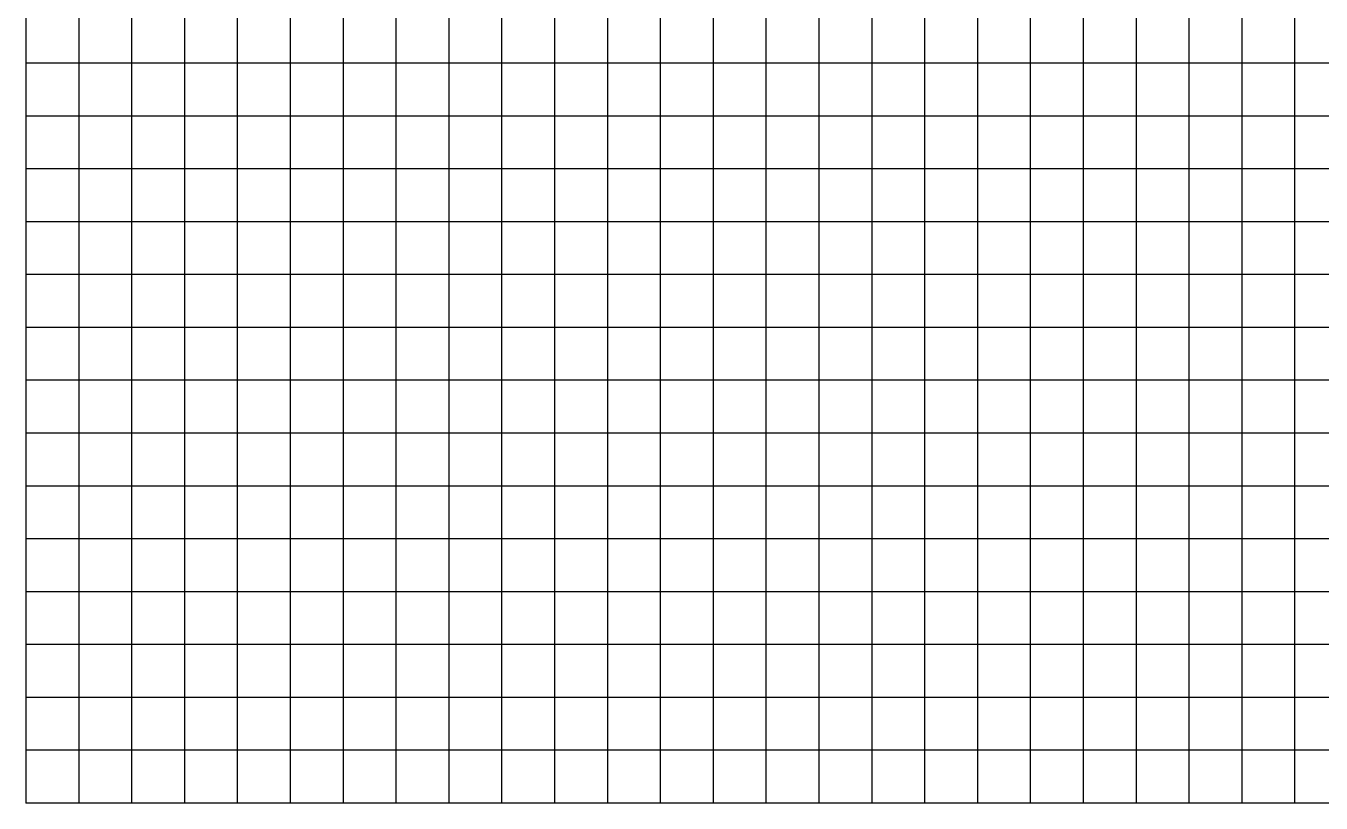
# Model space of a CAD drawing. Header units: millimetres. Extents: x 935 to 1185, y 918 to 1218.
# Drawn here: x 935.1 to 1057.6, y 917.9 to 991.4 of the extents above; entities that cross this region are included whole.
import ezdxf

# ---------------------------------------------------------------- set-up
doc = ezdxf.new("R2010")
doc.units = ezdxf.units.MM
doc.layers.add('grid_5mm_NE', color=10, linetype='Continuous')

msp = doc.modelspace()

# ---------------------------------------------------------------- linework, layer by layer
at = {"layer": 'grid_5mm_NE', "color": 7}
for points in [[(935.11, 992.91), (935.11, 990.41), (935.11, 987.91), (935.11, 985.41), (935.11, 982.91), (935.11, 980.41), (935.11, 977.91), (935.11, 975.41), (935.11, 972.91), (935.11, 970.41), (935.11, 967.91), (935.11, 965.41), (935.11, 962.91), (935.11, 960.41), (935.11, 957.91), (935.11, 955.41), (935.11, 952.91), (935.11, 950.41), (935.11, 947.91), (935.11, 945.41), (935.11, 942.91), (935.11, 940.41), (935.11, 937.91), (935.11, 935.41), (935.11, 932.91), (935.11, 930.41), (935.11, 927.91), (935.11, 925.41), (935.11, 922.91), (935.11, 920.41), (935.11, 917.91)], [(940.11, 992.91), (940.11, 990.41), (940.11, 987.91), (940.11, 985.41), (940.11, 982.91), (940.11, 980.41), (940.11, 977.91), (940.11, 975.41), (940.11, 972.91), (940.11, 970.41), (940.11, 967.91), (940.11, 965.41), (940.11, 962.91), (940.11, 960.41), (940.11, 957.91), (940.11, 955.41), (940.11, 952.91), (940.11, 950.41), (940.11, 947.91), (940.11, 945.41), (940.11, 942.91), (940.11, 940.41), (940.11, 937.91), (940.11, 935.41), (940.11, 932.91), (940.11, 930.41), (940.11, 927.91), (940.11, 925.41), (940.11, 922.91), (940.11, 920.41), (940.11, 917.91)], [(945.11, 992.91), (945.11, 990.41), (945.11, 987.91), (945.11, 985.41), (945.11, 982.91), (945.11, 980.41), (945.11, 977.91), (945.11, 975.41), (945.11, 972.91), (945.11, 970.41), (945.11, 967.91), (945.11, 965.41), (945.11, 962.91), (945.11, 960.41), (945.11, 957.91), (945.11, 955.41), (945.11, 952.91), (945.11, 950.41), (945.11, 947.91), (945.11, 945.41), (945.11, 942.91), (945.11, 940.41), (945.11, 937.91), (945.11, 935.41), (945.11, 932.91), (945.11, 930.41), (945.11, 927.91), (945.11, 925.41), (945.11, 922.91), (945.11, 920.41), (945.11, 917.91)], [(950.11, 992.91), (950.11, 990.41), (950.11, 987.91), (950.11, 985.41), (950.11, 982.91), (950.11, 980.41), (950.11, 977.91), (950.11, 975.41), (950.11, 972.91), (950.11, 970.41), (950.11, 967.91), (950.11, 965.41), (950.11, 962.91), (950.11, 960.41), (950.11, 957.91), (950.11, 955.41), (950.11, 952.91), (950.11, 950.41), (950.11, 947.91), (950.11, 945.41), (950.11, 942.91), (950.11, 940.41), (950.11, 937.91), (950.11, 935.41), (950.11, 932.91), (950.11, 930.41), (950.11, 927.91), (950.11, 925.41), (950.11, 922.91), (950.11, 920.41), (950.11, 917.91)], [(955.11, 992.91), (955.11, 990.41), (955.11, 987.91), (955.11, 985.41), (955.11, 982.91), (955.11, 980.41), (955.11, 977.91), (955.11, 975.41), (955.11, 972.91), (955.11, 970.41), (955.11, 967.91), (955.11, 965.41), (955.11, 962.91), (955.11, 960.41), (955.11, 957.91), (955.11, 955.41), (955.11, 952.91), (955.11, 950.41), (955.11, 947.91), (955.11, 945.41), (955.11, 942.91), (955.11, 940.41), (955.11, 937.91), (955.11, 935.41), (955.11, 932.91), (955.11, 930.41), (955.11, 927.91), (955.11, 925.41), (955.11, 922.91), (955.11, 920.41), (955.11, 917.91)], [(960.11, 992.91), (960.11, 990.41), (960.11, 987.91), (960.11, 985.41), (960.11, 982.91), (960.11, 980.41), (960.11, 977.91), (960.11, 975.41), (960.11, 972.91), (960.11, 970.41), (960.11, 967.91), (960.11, 965.41), (960.11, 962.91), (960.11, 960.41), (960.11, 957.91), (960.11, 955.41), (960.11, 952.91), (960.11, 950.41), (960.11, 947.91), (960.11, 945.41), (960.11, 942.91), (960.11, 940.41), (960.11, 937.91), (960.11, 935.41), (960.11, 932.91), (960.11, 930.41), (960.11, 927.91), (960.11, 925.41), (960.11, 922.91), (960.11, 920.41), (960.11, 917.91)], [(965.11, 992.91), (965.11, 990.41), (965.11, 987.91), (965.11, 985.41), (965.11, 982.91), (965.11, 980.41), (965.11, 977.91), (965.11, 975.41), (965.11, 972.91), (965.11, 970.41), (965.11, 967.91), (965.11, 965.41), (965.11, 962.91), (965.11, 960.41), (965.11, 957.91), (965.11, 955.41), (965.11, 952.91), (965.11, 950.41), (965.11, 947.91), (965.11, 945.41), (965.11, 942.91), (965.11, 940.41), (965.11, 937.91), (965.11, 935.41), (965.11, 932.91), (965.11, 930.41), (965.11, 927.91), (965.11, 925.41), (965.11, 922.91), (965.11, 920.41), (965.11, 917.91)], [(970.11, 992.91), (970.11, 990.41), (970.11, 987.91), (970.11, 985.41), (970.11, 982.91), (970.11, 980.41), (970.11, 977.91), (970.11, 975.41), (970.11, 972.91), (970.11, 970.41), (970.11, 967.91), (970.11, 965.41), (970.11, 962.91), (970.11, 960.41), (970.11, 957.91), (970.11, 955.41), (970.11, 952.91), (970.11, 950.41), (970.11, 947.91), (970.11, 945.41), (970.11, 942.91), (970.11, 940.41), (970.11, 937.91), (970.11, 935.41), (970.11, 932.91), (970.11, 930.41), (970.11, 927.91), (970.11, 925.41), (970.11, 922.91), (970.11, 920.41), (970.11, 917.91)], [(975.11, 992.91), (975.11, 990.41), (975.11, 987.91), (975.11, 985.41), (975.11, 982.91), (975.11, 980.41), (975.11, 977.91), (975.11, 975.41), (975.11, 972.91), (975.11, 970.41), (975.11, 967.91), (975.11, 965.41), (975.11, 962.91), (975.11, 960.41), (975.11, 957.91), (975.11, 955.41), (975.11, 952.91), (975.11, 950.41), (975.11, 947.91), (975.11, 945.41), (975.11, 942.91), (975.11, 940.41), (975.11, 937.91), (975.11, 935.41), (975.11, 932.91), (975.11, 930.41), (975.11, 927.91), (975.11, 925.41), (975.11, 922.91), (975.11, 920.41), (975.11, 917.91)], [(980.11, 992.91), (980.11, 990.41), (980.11, 987.91), (980.11, 985.41), (980.11, 982.91), (980.11, 980.41), (980.11, 977.91), (980.11, 975.41), (980.11, 972.91), (980.11, 970.41), (980.11, 967.91), (980.11, 965.41), (980.11, 962.91), (980.11, 960.41), (980.11, 957.91), (980.11, 955.41), (980.11, 952.91), (980.11, 950.41), (980.11, 947.91), (980.11, 945.41), (980.11, 942.91), (980.11, 940.41), (980.11, 937.91), (980.11, 935.41), (980.11, 932.91), (980.11, 930.41), (980.11, 927.91), (980.11, 925.41), (980.11, 922.91), (980.11, 920.41), (980.11, 917.91)], [(985.11, 992.91), (985.11, 990.41), (985.11, 987.91), (985.11, 985.41), (985.11, 982.91), (985.11, 980.41), (985.11, 977.91), (985.11, 975.41), (985.11, 972.91), (985.11, 970.41), (985.11, 967.91), (985.11, 965.41), (985.11, 962.91), (985.11, 960.41), (985.11, 957.91), (985.11, 955.41), (985.11, 952.91), (985.11, 950.41), (985.11, 947.91), (985.11, 945.41), (985.11, 942.91), (985.11, 940.41), (985.11, 937.91), (985.11, 935.41), (985.11, 932.91), (985.11, 930.41), (985.11, 927.91), (985.11, 925.41), (985.11, 922.91), (985.11, 920.41), (985.11, 917.91)], [(990.11, 992.91), (990.11, 990.41), (990.11, 987.91), (990.11, 985.41), (990.11, 982.91), (990.11, 980.41), (990.11, 977.91), (990.11, 975.41), (990.11, 972.91), (990.11, 970.41), (990.11, 967.91), (990.11, 965.41), (990.11, 962.91), (990.11, 960.41), (990.11, 957.91), (990.11, 955.41), (990.11, 952.91), (990.11, 950.41), (990.11, 947.91), (990.11, 945.41), (990.11, 942.91), (990.11, 940.41), (990.11, 937.91), (990.11, 935.41), (990.11, 932.91), (990.11, 930.41), (990.11, 927.91), (990.11, 925.41), (990.11, 922.91), (990.11, 920.41), (990.11, 917.91)], [(995.11, 992.91), (995.11, 990.41), (995.11, 987.91), (995.11, 985.41), (995.11, 982.91), (995.11, 980.41), (995.11, 977.91), (995.11, 975.41), (995.11, 972.91), (995.11, 970.41), (995.11, 967.91), (995.11, 965.41), (995.11, 962.91), (995.11, 960.41), (995.11, 957.91), (995.11, 955.41), (995.11, 952.91), (995.11, 950.41), (995.11, 947.91), (995.11, 945.41), (995.11, 942.91), (995.11, 940.41), (995.11, 937.91), (995.11, 935.41), (995.11, 932.91), (995.11, 930.41), (995.11, 927.91), (995.11, 925.41), (995.11, 922.91), (995.11, 920.41), (995.11, 917.91)], [(1000.11, 992.91), (1000.11, 990.41), (1000.11, 987.91), (1000.11, 985.41), (1000.11, 982.91), (1000.11, 980.41), (1000.11, 977.91), (1000.11, 975.41), (1000.11, 972.91), (1000.11, 970.41), (1000.11, 967.91), (1000.11, 965.41), (1000.11, 962.91), (1000.11, 960.41), (1000.11, 957.91), (1000.11, 955.41), (1000.11, 952.91), (1000.11, 950.41), (1000.11, 947.91), (1000.11, 945.41), (1000.11, 942.91), (1000.11, 940.41), (1000.11, 937.91), (1000.11, 935.41), (1000.11, 932.91), (1000.11, 930.41), (1000.11, 927.91), (1000.11, 925.41), (1000.11, 922.91), (1000.11, 920.41), (1000.11, 917.91)], [(1005.11, 992.91), (1005.11, 990.41), (1005.11, 987.91), (1005.11, 985.41), (1005.11, 982.91), (1005.11, 980.41), (1005.11, 977.91), (1005.11, 975.41), (1005.11, 972.91), (1005.11, 970.41), (1005.11, 967.91), (1005.11, 965.41), (1005.11, 962.91), (1005.11, 960.41), (1005.11, 957.91), (1005.11, 955.41), (1005.11, 952.91), (1005.11, 950.41), (1005.11, 947.91), (1005.11, 945.41), (1005.11, 942.91), (1005.11, 940.41), (1005.11, 937.91), (1005.11, 935.41), (1005.11, 932.91), (1005.11, 930.41), (1005.11, 927.91), (1005.11, 925.41), (1005.11, 922.91), (1005.11, 920.41), (1005.11, 917.91)], [(1010.11, 992.91), (1010.11, 990.41), (1010.11, 987.91), (1010.11, 985.41), (1010.11, 982.91), (1010.11, 980.41), (1010.11, 977.91), (1010.11, 975.41), (1010.11, 972.91), (1010.11, 970.41), (1010.11, 967.91), (1010.11, 965.41), (1010.11, 962.91), (1010.11, 960.41), (1010.11, 957.91), (1010.11, 955.41), (1010.11, 952.91), (1010.11, 950.41), (1010.11, 947.91), (1010.11, 945.41), (1010.11, 942.91), (1010.11, 940.41), (1010.11, 937.91), (1010.11, 935.41), (1010.11, 932.91), (1010.11, 930.41), (1010.11, 927.91), (1010.11, 925.41), (1010.11, 922.91), (1010.11, 920.41), (1010.11, 917.91)], [(1015.11, 992.91), (1015.11, 990.41), (1015.11, 987.91), (1015.11, 985.41), (1015.11, 982.91), (1015.11, 980.41), (1015.11, 977.91), (1015.11, 975.41), (1015.11, 972.91), (1015.11, 970.41), (1015.11, 967.91), (1015.11, 965.41), (1015.11, 962.91), (1015.11, 960.41), (1015.11, 957.91), (1015.11, 955.41), (1015.11, 952.91), (1015.11, 950.41), (1015.11, 947.91), (1015.11, 945.41), (1015.11, 942.91), (1015.11, 940.41), (1015.11, 937.91), (1015.11, 935.41), (1015.11, 932.91), (1015.11, 930.41), (1015.11, 927.91), (1015.11, 925.41), (1015.11, 922.91), (1015.11, 920.41), (1015.11, 917.91)], [(1020.11, 992.91), (1020.11, 990.41), (1020.11, 987.91), (1020.11, 985.41), (1020.11, 982.91), (1020.11, 980.41), (1020.11, 977.91), (1020.11, 975.41), (1020.11, 972.91), (1020.11, 970.41), (1020.11, 967.91), (1020.11, 965.41), (1020.11, 962.91), (1020.11, 960.41), (1020.11, 957.91), (1020.11, 955.41), (1020.11, 952.91), (1020.11, 950.41), (1020.11, 947.91), (1020.11, 945.41), (1020.11, 942.91), (1020.11, 940.41), (1020.11, 937.91), (1020.11, 935.41), (1020.11, 932.91), (1020.11, 930.41), (1020.11, 927.91), (1020.11, 925.41), (1020.11, 922.91), (1020.11, 920.41), (1020.11, 917.91)], [(1025.11, 992.91), (1025.11, 990.41), (1025.11, 987.91), (1025.11, 985.41), (1025.11, 982.91), (1025.11, 980.41), (1025.11, 977.91), (1025.11, 975.41), (1025.11, 972.91), (1025.11, 970.41), (1025.11, 967.91), (1025.11, 965.41), (1025.11, 962.91), (1025.11, 960.41), (1025.11, 957.91), (1025.11, 955.41), (1025.11, 952.91), (1025.11, 950.41), (1025.11, 947.91), (1025.11, 945.41), (1025.11, 942.91), (1025.11, 940.41), (1025.11, 937.91), (1025.11, 935.41), (1025.11, 932.91), (1025.11, 930.41), (1025.11, 927.91), (1025.11, 925.41), (1025.11, 922.91), (1025.11, 920.41), (1025.11, 917.91)], [(1030.11, 992.91), (1030.11, 990.41), (1030.11, 987.91), (1030.11, 985.41), (1030.11, 982.91), (1030.11, 980.41), (1030.11, 977.91), (1030.11, 975.41), (1030.11, 972.91), (1030.11, 970.41), (1030.11, 967.91), (1030.11, 965.41), (1030.11, 962.91), (1030.11, 960.41), (1030.11, 957.91), (1030.11, 955.41), (1030.11, 952.91), (1030.11, 950.41), (1030.11, 947.91), (1030.11, 945.41), (1030.11, 942.91), (1030.11, 940.41), (1030.11, 937.91), (1030.11, 935.41), (1030.11, 932.91), (1030.11, 930.41), (1030.11, 927.91), (1030.11, 925.41), (1030.11, 922.91), (1030.11, 920.41), (1030.11, 917.91)], [(1035.11, 992.91), (1035.11, 990.41), (1035.11, 987.91), (1035.11, 985.41), (1035.11, 982.91), (1035.11, 980.41), (1035.11, 977.91), (1035.11, 975.41), (1035.11, 972.91), (1035.11, 970.41), (1035.11, 967.91), (1035.11, 965.41), (1035.11, 962.91), (1035.11, 960.41), (1035.11, 957.91), (1035.11, 955.41), (1035.11, 952.91), (1035.11, 950.41), (1035.11, 947.91), (1035.11, 945.41), (1035.11, 942.91), (1035.11, 940.41), (1035.11, 937.91), (1035.11, 935.41), (1035.11, 932.91), (1035.11, 930.41), (1035.11, 927.91), (1035.11, 925.41), (1035.11, 922.91), (1035.11, 920.41), (1035.11, 917.91)], [(1040.11, 992.91), (1040.11, 990.41), (1040.11, 987.91), (1040.11, 985.41), (1040.11, 982.91), (1040.11, 980.41), (1040.11, 977.91), (1040.11, 975.41), (1040.11, 972.91), (1040.11, 970.41), (1040.11, 967.91), (1040.11, 965.41), (1040.11, 962.91), (1040.11, 960.41), (1040.11, 957.91), (1040.11, 955.41), (1040.11, 952.91), (1040.11, 950.41), (1040.11, 947.91), (1040.11, 945.41), (1040.11, 942.91), (1040.11, 940.41), (1040.11, 937.91), (1040.11, 935.41), (1040.11, 932.91), (1040.11, 930.41), (1040.11, 927.91), (1040.11, 925.41), (1040.11, 922.91), (1040.11, 920.41), (1040.11, 917.91)], [(1045.11, 992.91), (1045.11, 990.41), (1045.11, 987.91), (1045.11, 985.41), (1045.11, 982.91), (1045.11, 980.41), (1045.11, 977.91), (1045.11, 975.41), (1045.11, 972.91), (1045.11, 970.41), (1045.11, 967.91), (1045.11, 965.41), (1045.11, 962.91), (1045.11, 960.41), (1045.11, 957.91), (1045.11, 955.41), (1045.11, 952.91), (1045.11, 950.41), (1045.11, 947.91), (1045.11, 945.41), (1045.11, 942.91), (1045.11, 940.41), (1045.11, 937.91), (1045.11, 935.41), (1045.11, 932.91), (1045.11, 930.41), (1045.11, 927.91), (1045.11, 925.41), (1045.11, 922.91), (1045.11, 920.41), (1045.11, 917.91)], [(1050.11, 992.91), (1050.11, 990.41), (1050.11, 987.91), (1050.11, 985.41), (1050.11, 982.91), (1050.11, 980.41), (1050.11, 977.91), (1050.11, 975.41), (1050.11, 972.91), (1050.11, 970.41), (1050.11, 967.91), (1050.11, 965.41), (1050.11, 962.91), (1050.11, 960.41), (1050.11, 957.91), (1050.11, 955.41), (1050.11, 952.91), (1050.11, 950.41), (1050.11, 947.91), (1050.11, 945.41), (1050.11, 942.91), (1050.11, 940.41), (1050.11, 937.91), (1050.11, 935.41), (1050.11, 932.91), (1050.11, 930.41), (1050.11, 927.91), (1050.11, 925.41), (1050.11, 922.91), (1050.11, 920.41), (1050.11, 917.91)], [(1055.11, 992.91), (1055.11, 990.41), (1055.11, 987.91), (1055.11, 985.41), (1055.11, 982.91), (1055.11, 980.41), (1055.11, 977.91), (1055.11, 975.41), (1055.11, 972.91), (1055.11, 970.41), (1055.11, 967.91), (1055.11, 965.41), (1055.11, 962.91), (1055.11, 960.41), (1055.11, 957.91), (1055.11, 955.41), (1055.11, 952.91), (1055.11, 950.41), (1055.11, 947.91), (1055.11, 945.41), (1055.11, 942.91), (1055.11, 940.41), (1055.11, 937.91), (1055.11, 935.41), (1055.11, 932.91), (1055.11, 930.41), (1055.11, 927.91), (1055.11, 925.41), (1055.11, 922.91), (1055.11, 920.41), (1055.11, 917.91)], [(1060.11, 987.91), (1057.61, 987.91), (1055.11, 987.91), (1052.61, 987.91), (1050.11, 987.91), (1047.61, 987.91), (1045.11, 987.91), (1042.61, 987.91), (1040.11, 987.91), (1037.61, 987.91), (1035.11, 987.91), (1032.61, 987.91), (1030.11, 987.91), (1027.61, 987.91), (1025.11, 987.91), (1022.61, 987.91), (1020.11, 987.91), (1017.61, 987.91), (1015.11, 987.91), (1012.61, 987.91), (1010.11, 987.91), (1007.61, 987.91), (1005.11, 987.91), (1002.61, 987.91), (1000.11, 987.91), (997.61, 987.91), (995.11, 987.91), (992.61, 987.91), (990.11, 987.91), (987.61, 987.91), (985.11, 987.91), (982.61, 987.91), (980.11, 987.91), (977.61, 987.91), (975.11, 987.91), (972.61, 987.91), (970.11, 987.91), (967.61, 987.91), (965.11, 987.91), (962.61, 987.91), (960.11, 987.91), (957.61, 987.91), (955.11, 987.91), (952.61, 987.91), (950.11, 987.91), (947.61, 987.91), (945.11, 987.91), (942.61, 987.91), (940.11, 987.91), (937.61, 987.91), (935.11, 987.91)], [(1060.11, 982.91), (1057.61, 982.91), (1055.11, 982.91), (1052.61, 982.91), (1050.11, 982.91), (1047.61, 982.91), (1045.11, 982.91), (1042.61, 982.91), (1040.11, 982.91), (1037.61, 982.91), (1035.11, 982.91), (1032.61, 982.91), (1030.11, 982.91), (1027.61, 982.91), (1025.11, 982.91), (1022.61, 982.91), (1020.11, 982.91), (1017.61, 982.91), (1015.11, 982.91), (1012.61, 982.91), (1010.11, 982.91), (1007.61, 982.91), (1005.11, 982.91), (1002.61, 982.91), (1000.11, 982.91), (997.61, 982.91), (995.11, 982.91), (992.61, 982.91), (990.11, 982.91), (987.61, 982.91), (985.11, 982.91), (982.61, 982.91), (980.11, 982.91), (977.61, 982.91), (975.11, 982.91), (972.61, 982.91), (970.11, 982.91), (967.61, 982.91), (965.11, 982.91), (962.61, 982.91), (960.11, 982.91), (957.61, 982.91), (955.11, 982.91), (952.61, 982.91), (950.11, 982.91), (947.61, 982.91), (945.11, 982.91), (942.61, 982.91), (940.11, 982.91), (937.61, 982.91), (935.11, 982.91)], [(1060.11, 977.91), (1057.61, 977.91), (1055.11, 977.91), (1052.61, 977.91), (1050.11, 977.91), (1047.61, 977.91), (1045.11, 977.91), (1042.61, 977.91), (1040.11, 977.91), (1037.61, 977.91), (1035.11, 977.91), (1032.61, 977.91), (1030.11, 977.91), (1027.61, 977.91), (1025.11, 977.91), (1022.61, 977.91), (1020.11, 977.91), (1017.61, 977.91), (1015.11, 977.91), (1012.61, 977.91), (1010.11, 977.91), (1007.61, 977.91), (1005.11, 977.91), (1002.61, 977.91), (1000.11, 977.91), (997.61, 977.91), (995.11, 977.91), (992.61, 977.91), (990.11, 977.91), (987.61, 977.91), (985.11, 977.91), (982.61, 977.91), (980.11, 977.91), (977.61, 977.91), (975.11, 977.91), (972.61, 977.91), (970.11, 977.91), (967.61, 977.91), (965.11, 977.91), (962.61, 977.91), (960.11, 977.91), (957.61, 977.91), (955.11, 977.91), (952.61, 977.91), (950.11, 977.91), (947.61, 977.91), (945.11, 977.91), (942.61, 977.91), (940.11, 977.91), (937.61, 977.91), (935.11, 977.91)], [(1060.11, 972.91), (1057.61, 972.91), (1055.11, 972.91), (1052.61, 972.91), (1050.11, 972.91), (1047.61, 972.91), (1045.11, 972.91), (1042.61, 972.91), (1040.11, 972.91), (1037.61, 972.91), (1035.11, 972.91), (1032.61, 972.91), (1030.11, 972.91), (1027.61, 972.91), (1025.11, 972.91), (1022.61, 972.91), (1020.11, 972.91), (1017.61, 972.91), (1015.11, 972.91), (1012.61, 972.91), (1010.11, 972.91), (1007.61, 972.91), (1005.11, 972.91), (1002.61, 972.91), (1000.11, 972.91), (997.61, 972.91), (995.11, 972.91), (992.61, 972.91), (990.11, 972.91), (987.61, 972.91), (985.11, 972.91), (982.61, 972.91), (980.11, 972.91), (977.61, 972.91), (975.11, 972.91), (972.61, 972.91), (970.11, 972.91), (967.61, 972.91), (965.11, 972.91), (962.61, 972.91), (960.11, 972.91), (957.61, 972.91), (955.11, 972.91), (952.61, 972.91), (950.11, 972.91), (947.61, 972.91), (945.11, 972.91), (942.61, 972.91), (940.11, 972.91), (937.61, 972.91), (935.11, 972.91)], [(1060.11, 967.91), (1057.61, 967.91), (1055.11, 967.91), (1052.61, 967.91), (1050.11, 967.91), (1047.61, 967.91), (1045.11, 967.91), (1042.61, 967.91), (1040.11, 967.91), (1037.61, 967.91), (1035.11, 967.91), (1032.61, 967.91), (1030.11, 967.91), (1027.61, 967.91), (1025.11, 967.91), (1022.61, 967.91), (1020.11, 967.91), (1017.61, 967.91), (1015.11, 967.91), (1012.61, 967.91), (1010.11, 967.91), (1007.61, 967.91), (1005.11, 967.91), (1002.61, 967.91), (1000.11, 967.91), (997.61, 967.91), (995.11, 967.91), (992.61, 967.91), (990.11, 967.91), (987.61, 967.91), (985.11, 967.91), (982.61, 967.91), (980.11, 967.91), (977.61, 967.91), (975.11, 967.91), (972.61, 967.91), (970.11, 967.91), (967.61, 967.91), (965.11, 967.91), (962.61, 967.91), (960.11, 967.91), (957.61, 967.91), (955.11, 967.91), (952.61, 967.91), (950.11, 967.91), (947.61, 967.91), (945.11, 967.91), (942.61, 967.91), (940.11, 967.91), (937.61, 967.91), (935.11, 967.91)], [(1060.11, 962.91), (1057.61, 962.91), (1055.11, 962.91), (1052.61, 962.91), (1050.11, 962.91), (1047.61, 962.91), (1045.11, 962.91), (1042.61, 962.91), (1040.11, 962.91), (1037.61, 962.91), (1035.11, 962.91), (1032.61, 962.91), (1030.11, 962.91), (1027.61, 962.91), (1025.11, 962.91), (1022.61, 962.91), (1020.11, 962.91), (1017.61, 962.91), (1015.11, 962.91), (1012.61, 962.91), (1010.11, 962.91), (1007.61, 962.91), (1005.11, 962.91), (1002.61, 962.91), (1000.11, 962.91), (997.61, 962.91), (995.11, 962.91), (992.61, 962.91), (990.11, 962.91), (987.61, 962.91), (985.11, 962.91), (982.61, 962.91), (980.11, 962.91), (977.61, 962.91), (975.11, 962.91), (972.61, 962.91), (970.11, 962.91), (967.61, 962.91), (965.11, 962.91), (962.61, 962.91), (960.11, 962.91), (957.61, 962.91), (955.11, 962.91), (952.61, 962.91), (950.11, 962.91), (947.61, 962.91), (945.11, 962.91), (942.61, 962.91), (940.11, 962.91), (937.61, 962.91), (935.11, 962.91)], [(1060.11, 957.91), (1057.61, 957.91), (1055.11, 957.91), (1052.61, 957.91), (1050.11, 957.91), (1047.61, 957.91), (1045.11, 957.91), (1042.61, 957.91), (1040.11, 957.91), (1037.61, 957.91), (1035.11, 957.91), (1032.61, 957.91), (1030.11, 957.91), (1027.61, 957.91), (1025.11, 957.91), (1022.61, 957.91), (1020.11, 957.91), (1017.61, 957.91), (1015.11, 957.91), (1012.61, 957.91), (1010.11, 957.91), (1007.61, 957.91), (1005.11, 957.91), (1002.61, 957.91), (1000.11, 957.91), (997.61, 957.91), (995.11, 957.91), (992.61, 957.91), (990.11, 957.91), (987.61, 957.91), (985.11, 957.91), (982.61, 957.91), (980.11, 957.91), (977.61, 957.91), (975.11, 957.91), (972.61, 957.91), (970.11, 957.91), (967.61, 957.91), (965.11, 957.91), (962.61, 957.91), (960.11, 957.91), (957.61, 957.91), (955.11, 957.91), (952.61, 957.91), (950.11, 957.91), (947.61, 957.91), (945.11, 957.91), (942.61, 957.91), (940.11, 957.91), (937.61, 957.91), (935.11, 957.91)], [(1060.11, 952.91), (1057.61, 952.91), (1055.11, 952.91), (1052.61, 952.91), (1050.11, 952.91), (1047.61, 952.91), (1045.11, 952.91), (1042.61, 952.91), (1040.11, 952.91), (1037.61, 952.91), (1035.11, 952.91), (1032.61, 952.91), (1030.11, 952.91), (1027.61, 952.91), (1025.11, 952.91), (1022.61, 952.91), (1020.11, 952.91), (1017.61, 952.91), (1015.11, 952.91), (1012.61, 952.91), (1010.11, 952.91), (1007.61, 952.91), (1005.11, 952.91), (1002.61, 952.91), (1000.11, 952.91), (997.61, 952.91), (995.11, 952.91), (992.61, 952.91), (990.11, 952.91), (987.61, 952.91), (985.11, 952.91), (982.61, 952.91), (980.11, 952.91), (977.61, 952.91), (975.11, 952.91), (972.61, 952.91), (970.11, 952.91), (967.61, 952.91), (965.11, 952.91), (962.61, 952.91), (960.11, 952.91), (957.61, 952.91), (955.11, 952.91), (952.61, 952.91), (950.11, 952.91), (947.61, 952.91), (945.11, 952.91), (942.61, 952.91), (940.11, 952.91), (937.61, 952.91), (935.11, 952.91)], [(1060.11, 947.91), (1057.61, 947.91), (1055.11, 947.91), (1052.61, 947.91), (1050.11, 947.91), (1047.61, 947.91), (1045.11, 947.91), (1042.61, 947.91), (1040.11, 947.91), (1037.61, 947.91), (1035.11, 947.91), (1032.61, 947.91), (1030.11, 947.91), (1027.61, 947.91), (1025.11, 947.91), (1022.61, 947.91), (1020.11, 947.91), (1017.61, 947.91), (1015.11, 947.91), (1012.61, 947.91), (1010.11, 947.91), (1007.61, 947.91), (1005.11, 947.91), (1002.61, 947.91), (1000.11, 947.91), (997.61, 947.91), (995.11, 947.91), (992.61, 947.91), (990.11, 947.91), (987.61, 947.91), (985.11, 947.91), (982.61, 947.91), (980.11, 947.91), (977.61, 947.91), (975.11, 947.91), (972.61, 947.91), (970.11, 947.91), (967.61, 947.91), (965.11, 947.91), (962.61, 947.91), (960.11, 947.91), (957.61, 947.91), (955.11, 947.91), (952.61, 947.91), (950.11, 947.91), (947.61, 947.91), (945.11, 947.91), (942.61, 947.91), (940.11, 947.91), (937.61, 947.91), (935.11, 947.91)], [(1060.11, 942.91), (1057.61, 942.91), (1055.11, 942.91), (1052.61, 942.91), (1050.11, 942.91), (1047.61, 942.91), (1045.11, 942.91), (1042.61, 942.91), (1040.11, 942.91), (1037.61, 942.91), (1035.11, 942.91), (1032.61, 942.91), (1030.11, 942.91), (1027.61, 942.91), (1025.11, 942.91), (1022.61, 942.91), (1020.11, 942.91), (1017.61, 942.91), (1015.11, 942.91), (1012.61, 942.91), (1010.11, 942.91), (1007.61, 942.91), (1005.11, 942.91), (1002.61, 942.91), (1000.11, 942.91), (997.61, 942.91), (995.11, 942.91), (992.61, 942.91), (990.11, 942.91), (987.61, 942.91), (985.11, 942.91), (982.61, 942.91), (980.11, 942.91), (977.61, 942.91), (975.11, 942.91), (972.61, 942.91), (970.11, 942.91), (967.61, 942.91), (965.11, 942.91), (962.61, 942.91), (960.11, 942.91), (957.61, 942.91), (955.11, 942.91), (952.61, 942.91), (950.11, 942.91), (947.61, 942.91), (945.11, 942.91), (942.61, 942.91), (940.11, 942.91), (937.61, 942.91), (935.11, 942.91)], [(1060.11, 937.91), (1057.61, 937.91), (1055.11, 937.91), (1052.61, 937.91), (1050.11, 937.91), (1047.61, 937.91), (1045.11, 937.91), (1042.61, 937.91), (1040.11, 937.91), (1037.61, 937.91), (1035.11, 937.91), (1032.61, 937.91), (1030.11, 937.91), (1027.61, 937.91), (1025.11, 937.91), (1022.61, 937.91), (1020.11, 937.91), (1017.61, 937.91), (1015.11, 937.91), (1012.61, 937.91), (1010.11, 937.91), (1007.61, 937.91), (1005.11, 937.91), (1002.61, 937.91), (1000.11, 937.91), (997.61, 937.91), (995.11, 937.91), (992.61, 937.91), (990.11, 937.91), (987.61, 937.91), (985.11, 937.91), (982.61, 937.91), (980.11, 937.91), (977.61, 937.91), (975.11, 937.91), (972.61, 937.91), (970.11, 937.91), (967.61, 937.91), (965.11, 937.91), (962.61, 937.91), (960.11, 937.91), (957.61, 937.91), (955.11, 937.91), (952.61, 937.91), (950.11, 937.91), (947.61, 937.91), (945.11, 937.91), (942.61, 937.91), (940.11, 937.91), (937.61, 937.91), (935.11, 937.91)], [(1060.11, 932.91), (1057.61, 932.91), (1055.11, 932.91), (1052.61, 932.91), (1050.11, 932.91), (1047.61, 932.91), (1045.11, 932.91), (1042.61, 932.91), (1040.11, 932.91), (1037.61, 932.91), (1035.11, 932.91), (1032.61, 932.91), (1030.11, 932.91), (1027.61, 932.91), (1025.11, 932.91), (1022.61, 932.91), (1020.11, 932.91), (1017.61, 932.91), (1015.11, 932.91), (1012.61, 932.91), (1010.11, 932.91), (1007.61, 932.91), (1005.11, 932.91), (1002.61, 932.91), (1000.11, 932.91), (997.61, 932.91), (995.11, 932.91), (992.61, 932.91), (990.11, 932.91), (987.61, 932.91), (985.11, 932.91), (982.61, 932.91), (980.11, 932.91), (977.61, 932.91), (975.11, 932.91), (972.61, 932.91), (970.11, 932.91), (967.61, 932.91), (965.11, 932.91), (962.61, 932.91), (960.11, 932.91), (957.61, 932.91), (955.11, 932.91), (952.61, 932.91), (950.11, 932.91), (947.61, 932.91), (945.11, 932.91), (942.61, 932.91), (940.11, 932.91), (937.61, 932.91), (935.11, 932.91)], [(1060.11, 927.91), (1057.61, 927.91), (1055.11, 927.91), (1052.61, 927.91), (1050.11, 927.91), (1047.61, 927.91), (1045.11, 927.91), (1042.61, 927.91), (1040.11, 927.91), (1037.61, 927.91), (1035.11, 927.91), (1032.61, 927.91), (1030.11, 927.91), (1027.61, 927.91), (1025.11, 927.91), (1022.61, 927.91), (1020.11, 927.91), (1017.61, 927.91), (1015.11, 927.91), (1012.61, 927.91), (1010.11, 927.91), (1007.61, 927.91), (1005.11, 927.91), (1002.61, 927.91), (1000.11, 927.91), (997.61, 927.91), (995.11, 927.91), (992.61, 927.91), (990.11, 927.91), (987.61, 927.91), (985.11, 927.91), (982.61, 927.91), (980.11, 927.91), (977.61, 927.91), (975.11, 927.91), (972.61, 927.91), (970.11, 927.91), (967.61, 927.91), (965.11, 927.91), (962.61, 927.91), (960.11, 927.91), (957.61, 927.91), (955.11, 927.91), (952.61, 927.91), (950.11, 927.91), (947.61, 927.91), (945.11, 927.91), (942.61, 927.91), (940.11, 927.91), (937.61, 927.91), (935.11, 927.91)], [(1060.11, 922.91), (1057.61, 922.91), (1055.11, 922.91), (1052.61, 922.91), (1050.11, 922.91), (1047.61, 922.91), (1045.11, 922.91), (1042.61, 922.91), (1040.11, 922.91), (1037.61, 922.91), (1035.11, 922.91), (1032.61, 922.91), (1030.11, 922.91), (1027.61, 922.91), (1025.11, 922.91), (1022.61, 922.91), (1020.11, 922.91), (1017.61, 922.91), (1015.11, 922.91), (1012.61, 922.91), (1010.11, 922.91), (1007.61, 922.91), (1005.11, 922.91), (1002.61, 922.91), (1000.11, 922.91), (997.61, 922.91), (995.11, 922.91), (992.61, 922.91), (990.11, 922.91), (987.61, 922.91), (985.11, 922.91), (982.61, 922.91), (980.11, 922.91), (977.61, 922.91), (975.11, 922.91), (972.61, 922.91), (970.11, 922.91), (967.61, 922.91), (965.11, 922.91), (962.61, 922.91), (960.11, 922.91), (957.61, 922.91), (955.11, 922.91), (952.61, 922.91), (950.11, 922.91), (947.61, 922.91), (945.11, 922.91), (942.61, 922.91), (940.11, 922.91), (937.61, 922.91), (935.11, 922.91)], [(1060.11, 917.91), (1057.61, 917.91), (1055.11, 917.91), (1052.61, 917.91), (1050.11, 917.91), (1047.61, 917.91), (1045.11, 917.91), (1042.61, 917.91), (1040.11, 917.91), (1037.61, 917.91), (1035.11, 917.91), (1032.61, 917.91), (1030.11, 917.91), (1027.61, 917.91), (1025.11, 917.91), (1022.61, 917.91), (1020.11, 917.91), (1017.61, 917.91), (1015.11, 917.91), (1012.61, 917.91), (1010.11, 917.91), (1007.61, 917.91), (1005.11, 917.91), (1002.61, 917.91), (1000.11, 917.91), (997.61, 917.91), (995.11, 917.91), (992.61, 917.91), (990.11, 917.91), (987.61, 917.91), (985.11, 917.91), (982.61, 917.91), (980.11, 917.91), (977.61, 917.91), (975.11, 917.91), (972.61, 917.91), (970.11, 917.91), (967.61, 917.91), (965.11, 917.91), (962.61, 917.91), (960.11, 917.91), (957.61, 917.91), (955.11, 917.91), (952.61, 917.91), (950.11, 917.91), (947.61, 917.91), (945.11, 917.91), (942.61, 917.91), (940.11, 917.91), (937.61, 917.91), (935.11, 917.91)]]:
    msp.add_lwpolyline(points, dxfattribs=at)

doc.saveas('drawing.dxf')
